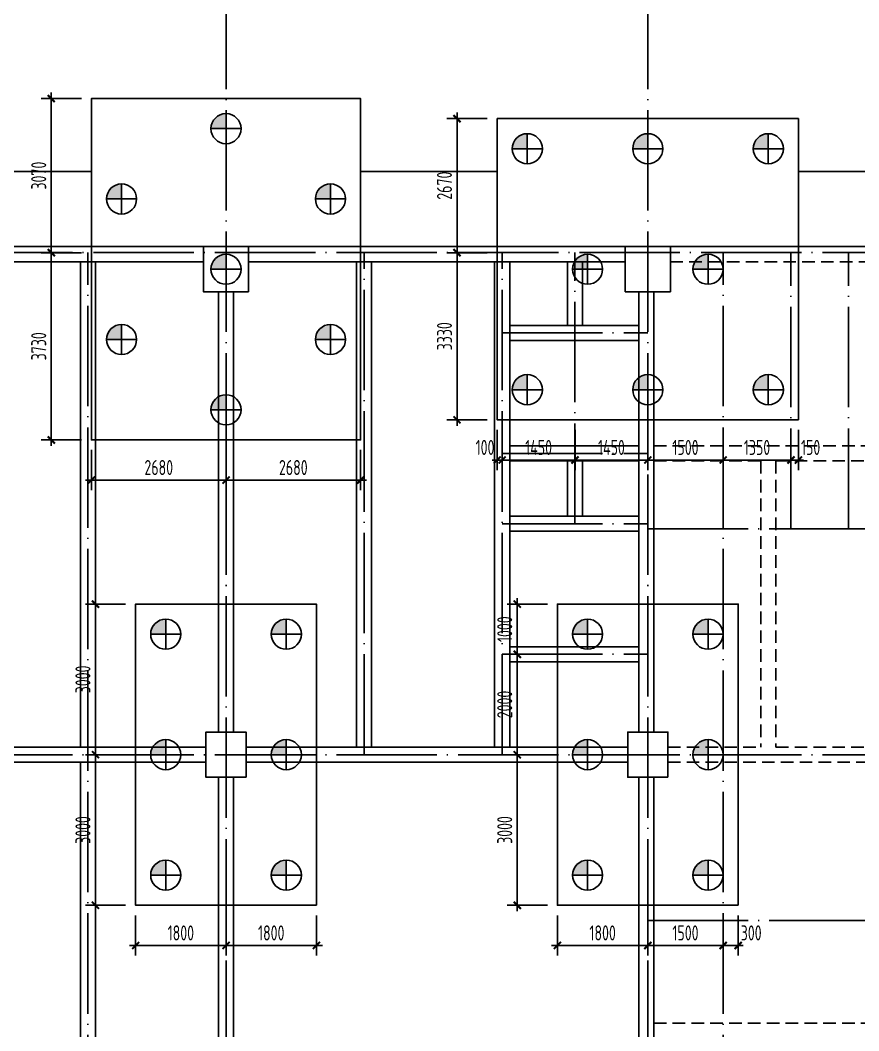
# Model space of a CAD drawing. Extents: x 2430613 to 2739493, y -1540945 to -971137.
# Drawn here: x 2494925 to 2511625, y -1285455 to -1265324 of the extents above; entities that cross this region are included whole.
import ezdxf

# ---------------------------------------------------------------- set-up
doc = ezdxf.new("R2010")
doc.units = 0
doc.header["$LTSCALE"] = 1000
doc.header["$MEASUREMENT"] = 0
doc.header["$PDMODE"] = 3
doc.header["$PDSIZE"] = 50
doc.linetypes.add('DOTE', pattern=[2.42, 2, -0.2, 0.02, -0.2])
doc.linetypes.add('HIDDEN', pattern=[0.375, 0.25, -0.125])
doc.layers.get('0').update_dxf_attribs({"linetype": 'CONTINUOUS'})
doc.layers.get('DEFPOINTS').update_dxf_attribs({"linetype": 'CONTINUOUS'})
for name, color, linetype, lineweight in [('0S-墙-不可见', 30, 'HIDDEN', 30), ('0S-墙-线', 30, 'CONTINUOUS', 30), ('0S-柱-线', 50, 'CONTINUOUS', 30)]:
    doc.layers.add(name, color=color, linetype=linetype, lineweight=lineweight)
for name, color, linetype in [('600直径桩', 4, 'CONTINUOUS'), ('COLU_DIM', 3, 'CONTINUOUS'), ('DOTE', 1, 'DOTE'), ('S1-SLAB-Finstructions', 255, 'CONTINUOUS'), ('承台', 2, 'CONTINUOUS')]:
    doc.layers.add(name, color=color, linetype=linetype)
doc.styles.add('TSSD_Dimension', font='Tssdeng.shx', dxfattribs={"width": 0.7, "bigfont": 'hztxt.shx'})
doc.dimstyles.new('TSSD_100_100', dxfattribs={"dimtxt": 300, "dimasz": 100, "dimexe": 200, "dimexo": 200, "dimgap": 100, "dimtad": 1, "dimdec": 0, "dimzin": 0, "dimdsep": 46, "dimtxsty": 'TSSD_Dimension', "dimblk": 'ARCHTICK', "dimcen": 0, "dimdle": 120, "dimclrt": 7, "dimazin": 0, "dimtfac": 1, "dimtdec": 0, "dimtix": 1, "dimtmove": 2, "dimatfit": 0, "dimldrblk": 'ARCHTICK', "dimfxl": 1, "dimtolj": 1, "dimtzin": 0, "dimarcsym": 0})

# ---------------------------------------------------------------- blocks, each defined once
blk = doc.blocks.new('_ArchTick')
at = {"color": 0, "linetype": 'ByBlock', "const_width": 0.4}
blk.add_lwpolyline([(-0.71, -0.71), (0.71, 0.71)], dxfattribs=at)
blk = doc.blocks.new('*D2037')
at = {"layer": 'COLU_DIM', "color": 0, "lineweight": -2, "transparency": 16777216}
for p, q in [((2505624, -1283155), (2505624, -1283955)), ((2507424, -1283155), (2507424, -1283955)), ((2505504, -1283755), (2507544, -1283755))]:
    blk.add_line(p, q, dxfattribs=at)
at = {"layer": 'DEFPOINTS', "color": 0, "transparency": 16777216}
for p in [(2505624, -1282955), (2507424, -1282955), (2507424, -1283755)]:
    blk.add_point(p, dxfattribs=at)
at = {"layer": 'COLU_DIM', "color": 0, "lineweight": -2, "transparency": 16777216, "xscale": 100, "yscale": 100, "zscale": 100, "rotation": 180}
blk.add_blockref('_ArchTick', (2505624, -1283755), dxfattribs=at)
at = {"layer": 'COLU_DIM', "color": 0, "lineweight": -2, "transparency": 16777216, "xscale": 100, "yscale": 100, "zscale": 100}
blk.add_blockref('_ArchTick', (2507424, -1283755), dxfattribs=at)
at = {"layer": 'COLU_DIM', "color": 7, "transparency": 16777216, "insert": (2506524, -1283505), "char_height": 300, "attachment_point": 5, "style": 'TSSD_Dimension'}
blk.add_mtext('\\A1;1800', dxfattribs=at)
blk = doc.blocks.new('*D2038')
at = {"layer": 'COLU_DIM', "color": 0, "lineweight": -2, "transparency": 16777216}
for p, q in [((2507424, -1283155), (2507424, -1283955)), ((2508924, -1283155), (2508924, -1283955)), ((2507304, -1283755), (2509044, -1283755))]:
    blk.add_line(p, q, dxfattribs=at)
at = {"layer": 'DEFPOINTS', "color": 0, "transparency": 16777216}
for p in [(2507424, -1282955), (2508924, -1282955), (2508924, -1283755)]:
    blk.add_point(p, dxfattribs=at)
at = {"layer": 'COLU_DIM', "color": 0, "lineweight": -2, "transparency": 16777216, "xscale": 100, "yscale": 100, "zscale": 100, "rotation": 180}
blk.add_blockref('_ArchTick', (2507424, -1283755), dxfattribs=at)
at = {"layer": 'COLU_DIM', "color": 0, "lineweight": -2, "transparency": 16777216, "xscale": 100, "yscale": 100, "zscale": 100}
blk.add_blockref('_ArchTick', (2508924, -1283755), dxfattribs=at)
at = {"layer": 'COLU_DIM', "color": 7, "transparency": 16777216, "insert": (2508174, -1283505), "char_height": 300, "attachment_point": 5, "style": 'TSSD_Dimension'}
blk.add_mtext('\\A1;1500', dxfattribs=at)
blk = doc.blocks.new('*D2039')
at = {"layer": 'COLU_DIM', "color": 0, "lineweight": -2, "transparency": 16777216}
for p, q in [((2508924, -1283155), (2508924, -1283955)), ((2509224, -1283155), (2509224, -1283955)), ((2508924, -1283755), (2508824, -1283755)), ((2508924, -1283755), (2509224, -1283755)), ((2509224, -1283755), (2509324, -1283755))]:
    blk.add_line(p, q, dxfattribs=at)
at = {"layer": 'DEFPOINTS', "color": 0, "transparency": 16777216}
for p in [(2508924, -1282955), (2509224, -1282955), (2509224, -1283755)]:
    blk.add_point(p, dxfattribs=at)
at = {"layer": 'COLU_DIM', "color": 0, "lineweight": -2, "transparency": 16777216, "xscale": 100, "yscale": 100, "zscale": 100}
blk.add_blockref('_ArchTick', (2508924, -1283755), dxfattribs=at)
at = {"layer": 'COLU_DIM', "color": 0, "lineweight": -2, "transparency": 16777216, "xscale": 100, "yscale": 100, "zscale": 100, "rotation": 180}
blk.add_blockref('_ArchTick', (2509224, -1283755), dxfattribs=at)
at = {"layer": 'COLU_DIM', "color": 7, "transparency": 16777216, "insert": (2509482, -1283505), "char_height": 300, "attachment_point": 5, "style": 'TSSD_Dimension'}
blk.add_mtext('\\A1;300', dxfattribs=at)
blk = doc.blocks.new('*D2040')
at = {"layer": 'COLU_DIM', "color": 0, "lineweight": -2, "transparency": 16777216}
for p, q in [((2504824, -1283075), (2504824, -1279835)), ((2505424, -1279955), (2504624, -1279955)), ((2505424, -1282955), (2504624, -1282955))]:
    blk.add_line(p, q, dxfattribs=at)
at = {"layer": 'DEFPOINTS', "color": 0, "transparency": 16777216}
for p in [(2504824, -1279955), (2505624, -1279955), (2505624, -1282955)]:
    blk.add_point(p, dxfattribs=at)
at = {"layer": 'COLU_DIM', "color": 0, "lineweight": -2, "transparency": 16777216, "xscale": 100, "yscale": 100, "zscale": 100}
for p, rotation in [((2504824, -1279955), 90), ((2504824, -1282955), 270)]:
    blk.add_blockref('_ArchTick', p, dxfattribs=dict(at, rotation=rotation))
at = {"layer": 'COLU_DIM', "color": 7, "transparency": 16777216, "insert": (2504574, -1281455), "char_height": 300, "attachment_point": 5, "rotation": 90, "style": 'TSSD_Dimension'}
blk.add_mtext('\\A1;3000', dxfattribs=at)
blk = doc.blocks.new('*D2041')
at = {"layer": 'COLU_DIM', "color": 0, "lineweight": -2, "transparency": 16777216}
for p, q in [((2504824, -1280075), (2504824, -1277835)), ((2505424, -1277955), (2504624, -1277955)), ((2505424, -1279955), (2504624, -1279955))]:
    blk.add_line(p, q, dxfattribs=at)
at = {"layer": 'DEFPOINTS', "color": 0, "transparency": 16777216}
for p in [(2504824, -1277955), (2505624, -1277955), (2505624, -1279955)]:
    blk.add_point(p, dxfattribs=at)
at = {"layer": 'COLU_DIM', "color": 0, "lineweight": -2, "transparency": 16777216, "xscale": 100, "yscale": 100, "zscale": 100}
for p, rotation in [((2504824, -1277955), 90), ((2504824, -1279955), 270)]:
    blk.add_blockref('_ArchTick', p, dxfattribs=dict(at, rotation=rotation))
at = {"layer": 'COLU_DIM', "color": 7, "transparency": 16777216, "insert": (2504574, -1278955), "char_height": 300, "attachment_point": 5, "rotation": 90, "style": 'TSSD_Dimension'}
blk.add_mtext('\\A1;2000', dxfattribs=at)
blk = doc.blocks.new('*D2042')
at = {"layer": 'COLU_DIM', "color": 0, "lineweight": -2, "transparency": 16777216}
for p, q in [((2504824, -1278075), (2504824, -1276835)), ((2505424, -1276955), (2504624, -1276955)), ((2505424, -1277955), (2504624, -1277955))]:
    blk.add_line(p, q, dxfattribs=at)
at = {"layer": 'DEFPOINTS', "color": 0, "transparency": 16777216}
for p in [(2504824, -1276955), (2505624, -1276955), (2505624, -1277955)]:
    blk.add_point(p, dxfattribs=at)
at = {"layer": 'COLU_DIM', "color": 0, "lineweight": -2, "transparency": 16777216, "xscale": 100, "yscale": 100, "zscale": 100}
for p, rotation in [((2504824, -1276955), 90), ((2504824, -1277955), 270)]:
    blk.add_blockref('_ArchTick', p, dxfattribs=dict(at, rotation=rotation))
at = {"layer": 'COLU_DIM', "color": 7, "transparency": 16777216, "insert": (2504574, -1277455), "char_height": 300, "attachment_point": 5, "rotation": 90, "style": 'TSSD_Dimension'}
blk.add_mtext('\\A1;1000', dxfattribs=at)
blk = doc.blocks.new('*D2569')
at = {"layer": 'COLU_DIM', "color": 0, "lineweight": -2, "transparency": 16777216}
for p, q in [((2496344, -1273885), (2496344, -1274685)), ((2499024, -1273885), (2499024, -1274685)), ((2496224, -1274485), (2499144, -1274485))]:
    blk.add_line(p, q, dxfattribs=at)
at = {"layer": 'DEFPOINTS', "color": 0, "transparency": 16777216}
for p in [(2496344, -1273685), (2499024, -1273685), (2499024, -1274485)]:
    blk.add_point(p, dxfattribs=at)
at = {"layer": 'COLU_DIM', "color": 0, "lineweight": -2, "transparency": 16777216, "xscale": 100, "yscale": 100, "zscale": 100, "rotation": 180}
blk.add_blockref('_ArchTick', (2496344, -1274485), dxfattribs=at)
at = {"layer": 'COLU_DIM', "color": 0, "lineweight": -2, "transparency": 16777216, "xscale": 100, "yscale": 100, "zscale": 100}
blk.add_blockref('_ArchTick', (2499024, -1274485), dxfattribs=at)
at = {"layer": 'COLU_DIM', "color": 7, "transparency": 16777216, "insert": (2497684, -1274235), "char_height": 300, "attachment_point": 5, "style": 'TSSD_Dimension'}
blk.add_mtext('\\A1;2680', dxfattribs=at)
blk = doc.blocks.new('*D2570')
at = {"layer": 'COLU_DIM', "color": 0, "lineweight": -2, "transparency": 16777216}
for p, q in [((2499024, -1273885), (2499024, -1274685)), ((2501704, -1273885), (2501704, -1274685)), ((2498904, -1274485), (2501824, -1274485))]:
    blk.add_line(p, q, dxfattribs=at)
at = {"layer": 'DEFPOINTS', "color": 0, "transparency": 16777216}
for p in [(2499024, -1273685), (2501704, -1273685), (2501704, -1274485)]:
    blk.add_point(p, dxfattribs=at)
at = {"layer": 'COLU_DIM', "color": 0, "lineweight": -2, "transparency": 16777216, "xscale": 100, "yscale": 100, "zscale": 100, "rotation": 180}
blk.add_blockref('_ArchTick', (2499024, -1274485), dxfattribs=at)
at = {"layer": 'COLU_DIM', "color": 0, "lineweight": -2, "transparency": 16777216, "xscale": 100, "yscale": 100, "zscale": 100}
blk.add_blockref('_ArchTick', (2501704, -1274485), dxfattribs=at)
at = {"layer": 'COLU_DIM', "color": 7, "transparency": 16777216, "insert": (2500364, -1274235), "char_height": 300, "attachment_point": 5, "style": 'TSSD_Dimension'}
blk.add_mtext('\\A1;2680', dxfattribs=at)
blk = doc.blocks.new('*D2571')
at = {"layer": 'COLU_DIM', "color": 0, "lineweight": -2, "transparency": 16777216}
for p, q in [((2496144, -1269955), (2495344, -1269955)), ((2495544, -1273805), (2495544, -1269835)), ((2496144, -1273685), (2495344, -1273685))]:
    blk.add_line(p, q, dxfattribs=at)
at = {"layer": 'DEFPOINTS', "color": 0, "transparency": 16777216}
for p in [(2495544, -1269955), (2496344, -1269955), (2496344, -1273685)]:
    blk.add_point(p, dxfattribs=at)
at = {"layer": 'COLU_DIM', "color": 0, "lineweight": -2, "transparency": 16777216, "xscale": 100, "yscale": 100, "zscale": 100}
for p, rotation in [((2495544, -1269955), 90), ((2495544, -1273685), 270)]:
    blk.add_blockref('_ArchTick', p, dxfattribs=dict(at, rotation=rotation))
at = {"layer": 'COLU_DIM', "color": 7, "transparency": 16777216, "insert": (2495294, -1271820), "char_height": 300, "attachment_point": 5, "rotation": 90, "style": 'TSSD_Dimension'}
blk.add_mtext('\\A1;3730', dxfattribs=at)
blk = doc.blocks.new('*D2572')
at = {"layer": 'COLU_DIM', "color": 0, "lineweight": -2, "transparency": 16777216}
for p, q in [((2495544, -1270075), (2495544, -1266765)), ((2496144, -1266885), (2495344, -1266885)), ((2496144, -1269955), (2495344, -1269955))]:
    blk.add_line(p, q, dxfattribs=at)
at = {"layer": 'DEFPOINTS', "color": 0, "transparency": 16777216}
for p in [(2495544, -1266885), (2496344, -1266885), (2496344, -1269955)]:
    blk.add_point(p, dxfattribs=at)
at = {"layer": 'COLU_DIM', "color": 0, "lineweight": -2, "transparency": 16777216, "xscale": 100, "yscale": 100, "zscale": 100}
for p, rotation in [((2495544, -1266885), 90), ((2495544, -1269955), 270)]:
    blk.add_blockref('_ArchTick', p, dxfattribs=dict(at, rotation=rotation))
at = {"layer": 'COLU_DIM', "color": 7, "transparency": 16777216, "insert": (2495294, -1268420), "char_height": 300, "attachment_point": 5, "rotation": 90, "style": 'TSSD_Dimension'}
blk.add_mtext('\\A1;3070', dxfattribs=at)
blk = doc.blocks.new('*D2612')
at = {"layer": 'COLU_DIM', "color": 0, "lineweight": -2, "transparency": 16777216}
for p, q in [((2504424, -1273485), (2504424, -1274285)), ((2504524, -1273485), (2504524, -1274285)), ((2504424, -1274085), (2504324, -1274085)), ((2504424, -1274085), (2504524, -1274085)), ((2504524, -1274085), (2504624, -1274085))]:
    blk.add_line(p, q, dxfattribs=at)
at = {"layer": 'DEFPOINTS', "color": 0, "transparency": 16777216}
for p in [(2504424, -1273285), (2504524, -1273285), (2504524, -1274085)]:
    blk.add_point(p, dxfattribs=at)
at = {"layer": 'COLU_DIM', "color": 0, "lineweight": -2, "transparency": 16777216, "xscale": 100, "yscale": 100, "zscale": 100}
blk.add_blockref('_ArchTick', (2504424, -1274085), dxfattribs=at)
at = {"layer": 'COLU_DIM', "color": 0, "lineweight": -2, "transparency": 16777216, "xscale": 100, "yscale": 100, "zscale": 100, "rotation": 180}
blk.add_blockref('_ArchTick', (2504524, -1274085), dxfattribs=at)
at = {"layer": 'COLU_DIM', "color": 7, "transparency": 16777216, "insert": (2504182, -1273835), "char_height": 300, "attachment_point": 5, "style": 'TSSD_Dimension'}
blk.add_mtext('\\A1;100', dxfattribs=at)
blk = doc.blocks.new('*D2613')
at = {"layer": 'COLU_DIM', "color": 0, "lineweight": -2, "transparency": 16777216}
for p, q in [((2504524, -1273485), (2504524, -1274285)), ((2505974, -1273485), (2505974, -1274285)), ((2504404, -1274085), (2506094, -1274085))]:
    blk.add_line(p, q, dxfattribs=at)
at = {"layer": 'DEFPOINTS', "color": 0, "transparency": 16777216}
for p in [(2504524, -1273285), (2505974, -1273285), (2505974, -1274085)]:
    blk.add_point(p, dxfattribs=at)
at = {"layer": 'COLU_DIM', "color": 0, "lineweight": -2, "transparency": 16777216, "xscale": 100, "yscale": 100, "zscale": 100, "rotation": 180}
blk.add_blockref('_ArchTick', (2504524, -1274085), dxfattribs=at)
at = {"layer": 'COLU_DIM', "color": 0, "lineweight": -2, "transparency": 16777216, "xscale": 100, "yscale": 100, "zscale": 100}
blk.add_blockref('_ArchTick', (2505974, -1274085), dxfattribs=at)
at = {"layer": 'COLU_DIM', "color": 7, "transparency": 16777216, "insert": (2505249, -1273835), "char_height": 300, "attachment_point": 5, "style": 'TSSD_Dimension'}
blk.add_mtext('\\A1;1450', dxfattribs=at)
blk = doc.blocks.new('*D2614')
at = {"layer": 'COLU_DIM', "color": 0, "lineweight": -2, "transparency": 16777216}
for p, q in [((2505974, -1273485), (2505974, -1274285)), ((2507424, -1273485), (2507424, -1274285)), ((2505854, -1274085), (2507544, -1274085))]:
    blk.add_line(p, q, dxfattribs=at)
at = {"layer": 'DEFPOINTS', "color": 0, "transparency": 16777216}
for p in [(2505974, -1273285), (2507424, -1273285), (2507424, -1274085)]:
    blk.add_point(p, dxfattribs=at)
at = {"layer": 'COLU_DIM', "color": 0, "lineweight": -2, "transparency": 16777216, "xscale": 100, "yscale": 100, "zscale": 100, "rotation": 180}
blk.add_blockref('_ArchTick', (2505974, -1274085), dxfattribs=at)
at = {"layer": 'COLU_DIM', "color": 0, "lineweight": -2, "transparency": 16777216, "xscale": 100, "yscale": 100, "zscale": 100}
blk.add_blockref('_ArchTick', (2507424, -1274085), dxfattribs=at)
at = {"layer": 'COLU_DIM', "color": 7, "transparency": 16777216, "insert": (2506699, -1273835), "char_height": 300, "attachment_point": 5, "style": 'TSSD_Dimension'}
blk.add_mtext('\\A1;1450', dxfattribs=at)
blk = doc.blocks.new('*D2615')
at = {"layer": 'COLU_DIM', "color": 0, "lineweight": -2, "transparency": 16777216}
for p, q in [((2507424, -1273485), (2507424, -1274285)), ((2508924, -1273485), (2508924, -1274285)), ((2507304, -1274085), (2509044, -1274085))]:
    blk.add_line(p, q, dxfattribs=at)
at = {"layer": 'DEFPOINTS', "color": 0, "transparency": 16777216}
for p in [(2507424, -1273285), (2508924, -1273285), (2508924, -1274085)]:
    blk.add_point(p, dxfattribs=at)
at = {"layer": 'COLU_DIM', "color": 0, "lineweight": -2, "transparency": 16777216, "xscale": 100, "yscale": 100, "zscale": 100, "rotation": 180}
blk.add_blockref('_ArchTick', (2507424, -1274085), dxfattribs=at)
at = {"layer": 'COLU_DIM', "color": 0, "lineweight": -2, "transparency": 16777216, "xscale": 100, "yscale": 100, "zscale": 100}
blk.add_blockref('_ArchTick', (2508924, -1274085), dxfattribs=at)
at = {"layer": 'COLU_DIM', "color": 7, "transparency": 16777216, "insert": (2508174, -1273835), "char_height": 300, "attachment_point": 5, "style": 'TSSD_Dimension'}
blk.add_mtext('\\A1;1500', dxfattribs=at)
blk = doc.blocks.new('*D2616')
at = {"layer": 'COLU_DIM', "color": 0, "lineweight": -2, "transparency": 16777216}
for p, q in [((2508924, -1273485), (2508924, -1274285)), ((2510274, -1273485), (2510274, -1274285)), ((2508804, -1274085), (2510394, -1274085))]:
    blk.add_line(p, q, dxfattribs=at)
at = {"layer": 'DEFPOINTS', "color": 0, "transparency": 16777216}
for p in [(2508924, -1273285), (2510274, -1273285), (2510274, -1274085)]:
    blk.add_point(p, dxfattribs=at)
at = {"layer": 'COLU_DIM', "color": 0, "lineweight": -2, "transparency": 16777216, "xscale": 100, "yscale": 100, "zscale": 100, "rotation": 180}
blk.add_blockref('_ArchTick', (2508924, -1274085), dxfattribs=at)
at = {"layer": 'COLU_DIM', "color": 0, "lineweight": -2, "transparency": 16777216, "xscale": 100, "yscale": 100, "zscale": 100}
blk.add_blockref('_ArchTick', (2510274, -1274085), dxfattribs=at)
at = {"layer": 'COLU_DIM', "color": 7, "transparency": 16777216, "insert": (2509599, -1273835), "char_height": 300, "attachment_point": 5, "style": 'TSSD_Dimension'}
blk.add_mtext('\\A1;1350', dxfattribs=at)
blk = doc.blocks.new('*D2617')
at = {"layer": 'COLU_DIM', "color": 0, "lineweight": -2, "transparency": 16777216}
for p, q in [((2510274, -1273485), (2510274, -1274285)), ((2510424, -1273485), (2510424, -1274285)), ((2510274, -1274085), (2510174, -1274085)), ((2510274, -1274085), (2510424, -1274085)), ((2510424, -1274085), (2510524, -1274085))]:
    blk.add_line(p, q, dxfattribs=at)
at = {"layer": 'DEFPOINTS', "color": 0, "transparency": 16777216}
for p in [(2510274, -1273285), (2510424, -1273285), (2510424, -1274085)]:
    blk.add_point(p, dxfattribs=at)
at = {"layer": 'COLU_DIM', "color": 0, "lineweight": -2, "transparency": 16777216, "xscale": 100, "yscale": 100, "zscale": 100}
blk.add_blockref('_ArchTick', (2510274, -1274085), dxfattribs=at)
at = {"layer": 'COLU_DIM', "color": 0, "lineweight": -2, "transparency": 16777216, "xscale": 100, "yscale": 100, "zscale": 100, "rotation": 180}
blk.add_blockref('_ArchTick', (2510424, -1274085), dxfattribs=at)
at = {"layer": 'COLU_DIM', "color": 7, "transparency": 16777216, "insert": (2510666, -1273835), "char_height": 300, "attachment_point": 5, "style": 'TSSD_Dimension'}
blk.add_mtext('\\A1;150', dxfattribs=at)
blk = doc.blocks.new('*D2618')
at = {"layer": 'COLU_DIM', "color": 0, "lineweight": -2, "transparency": 16777216}
for p, q in [((2504224, -1269955), (2503424, -1269955)), ((2503624, -1273405), (2503624, -1269835)), ((2504224, -1273285), (2503424, -1273285))]:
    blk.add_line(p, q, dxfattribs=at)
at = {"layer": 'DEFPOINTS', "color": 0, "transparency": 16777216}
for p in [(2503624, -1269955), (2504424, -1269955), (2504424, -1273285)]:
    blk.add_point(p, dxfattribs=at)
at = {"layer": 'COLU_DIM', "color": 0, "lineweight": -2, "transparency": 16777216, "xscale": 100, "yscale": 100, "zscale": 100}
for p, rotation in [((2503624, -1269955), 90), ((2503624, -1273285), 270)]:
    blk.add_blockref('_ArchTick', p, dxfattribs=dict(at, rotation=rotation))
at = {"layer": 'COLU_DIM', "color": 7, "transparency": 16777216, "insert": (2503374, -1271620), "char_height": 300, "attachment_point": 5, "rotation": 90, "style": 'TSSD_Dimension'}
blk.add_mtext('\\A1;3330', dxfattribs=at)
blk = doc.blocks.new('*D2619')
at = {"layer": 'COLU_DIM', "color": 0, "lineweight": -2, "transparency": 16777216}
for p, q in [((2503624, -1270075), (2503624, -1267165)), ((2504224, -1267285), (2503424, -1267285)), ((2504224, -1269955), (2503424, -1269955))]:
    blk.add_line(p, q, dxfattribs=at)
at = {"layer": 'DEFPOINTS', "color": 0, "transparency": 16777216}
for p in [(2503624, -1267285), (2504424, -1267285), (2504424, -1269955)]:
    blk.add_point(p, dxfattribs=at)
at = {"layer": 'COLU_DIM', "color": 0, "lineweight": -2, "transparency": 16777216, "xscale": 100, "yscale": 100, "zscale": 100}
for p, rotation in [((2503624, -1267285), 90), ((2503624, -1269955), 270)]:
    blk.add_blockref('_ArchTick', p, dxfattribs=dict(at, rotation=rotation))
at = {"layer": 'COLU_DIM', "color": 7, "transparency": 16777216, "insert": (2503374, -1268620), "char_height": 300, "attachment_point": 5, "rotation": 90, "style": 'TSSD_Dimension'}
blk.add_mtext('\\A1;2670', dxfattribs=at)
blk = doc.blocks.new('*D2711')
at = {"layer": 'COLU_DIM', "color": 0, "lineweight": -2, "transparency": 16777216}
for p, q in [((2497224, -1283155), (2497224, -1283955)), ((2499024, -1283155), (2499024, -1283955)), ((2497104, -1283755), (2499144, -1283755))]:
    blk.add_line(p, q, dxfattribs=at)
at = {"layer": 'DEFPOINTS', "color": 0, "transparency": 16777216}
for p in [(2497224, -1282955), (2499024, -1282955), (2499024, -1283755)]:
    blk.add_point(p, dxfattribs=at)
at = {"layer": 'COLU_DIM', "color": 0, "lineweight": -2, "transparency": 16777216, "xscale": 100, "yscale": 100, "zscale": 100, "rotation": 180}
blk.add_blockref('_ArchTick', (2497224, -1283755), dxfattribs=at)
at = {"layer": 'COLU_DIM', "color": 0, "lineweight": -2, "transparency": 16777216, "xscale": 100, "yscale": 100, "zscale": 100}
blk.add_blockref('_ArchTick', (2499024, -1283755), dxfattribs=at)
at = {"layer": 'COLU_DIM', "color": 7, "transparency": 16777216, "insert": (2498124, -1283505), "char_height": 300, "attachment_point": 5, "style": 'TSSD_Dimension'}
blk.add_mtext('\\A1;1800', dxfattribs=at)
blk = doc.blocks.new('*D2712')
at = {"layer": 'COLU_DIM', "color": 0, "lineweight": -2, "transparency": 16777216}
for p, q in [((2499024, -1283155), (2499024, -1283955)), ((2500824, -1283155), (2500824, -1283955)), ((2498904, -1283755), (2500944, -1283755))]:
    blk.add_line(p, q, dxfattribs=at)
at = {"layer": 'DEFPOINTS', "color": 0, "transparency": 16777216}
for p in [(2499024, -1282955), (2500824, -1282955), (2500824, -1283755)]:
    blk.add_point(p, dxfattribs=at)
at = {"layer": 'COLU_DIM', "color": 0, "lineweight": -2, "transparency": 16777216, "xscale": 100, "yscale": 100, "zscale": 100, "rotation": 180}
blk.add_blockref('_ArchTick', (2499024, -1283755), dxfattribs=at)
at = {"layer": 'COLU_DIM', "color": 0, "lineweight": -2, "transparency": 16777216, "xscale": 100, "yscale": 100, "zscale": 100}
blk.add_blockref('_ArchTick', (2500824, -1283755), dxfattribs=at)
at = {"layer": 'COLU_DIM', "color": 7, "transparency": 16777216, "insert": (2499924, -1283505), "char_height": 300, "attachment_point": 5, "style": 'TSSD_Dimension'}
blk.add_mtext('\\A1;1800', dxfattribs=at)
blk = doc.blocks.new('*D2713')
at = {"layer": 'COLU_DIM', "color": 0, "lineweight": -2, "transparency": 16777216}
for p, q in [((2496424, -1283075), (2496424, -1279835)), ((2497024, -1279955), (2496224, -1279955)), ((2497024, -1282955), (2496224, -1282955))]:
    blk.add_line(p, q, dxfattribs=at)
at = {"layer": 'DEFPOINTS', "color": 0, "transparency": 16777216}
for p in [(2496424, -1279955), (2497224, -1279955), (2497224, -1282955)]:
    blk.add_point(p, dxfattribs=at)
at = {"layer": 'COLU_DIM', "color": 0, "lineweight": -2, "transparency": 16777216, "xscale": 100, "yscale": 100, "zscale": 100}
for p, rotation in [((2496424, -1279955), 90), ((2496424, -1282955), 270)]:
    blk.add_blockref('_ArchTick', p, dxfattribs=dict(at, rotation=rotation))
at = {"layer": 'COLU_DIM', "color": 7, "transparency": 16777216, "insert": (2496174, -1281455), "char_height": 300, "attachment_point": 5, "rotation": 90, "style": 'TSSD_Dimension'}
blk.add_mtext('\\A1;3000', dxfattribs=at)
blk = doc.blocks.new('*D2714')
at = {"layer": 'COLU_DIM', "color": 0, "lineweight": -2, "transparency": 16777216}
for p, q in [((2496424, -1280075), (2496424, -1276835)), ((2497024, -1276955), (2496224, -1276955)), ((2497024, -1279955), (2496224, -1279955))]:
    blk.add_line(p, q, dxfattribs=at)
at = {"layer": 'DEFPOINTS', "color": 0, "transparency": 16777216}
for p in [(2496424, -1276955), (2497224, -1276955), (2497224, -1279955)]:
    blk.add_point(p, dxfattribs=at)
at = {"layer": 'COLU_DIM', "color": 0, "lineweight": -2, "transparency": 16777216, "xscale": 100, "yscale": 100, "zscale": 100}
for p, rotation in [((2496424, -1276955), 90), ((2496424, -1279955), 270)]:
    blk.add_blockref('_ArchTick', p, dxfattribs=dict(at, rotation=rotation))
at = {"layer": 'COLU_DIM', "color": 7, "transparency": 16777216, "insert": (2496174, -1278455), "char_height": 300, "attachment_point": 5, "rotation": 90, "style": 'TSSD_Dimension'}
blk.add_mtext('\\A1;3000', dxfattribs=at)

msp = doc.modelspace()

# ---------------------------------------------------------------- hatches: boundary and pattern name
at = {"layer": '600直径桩'}
h = msp.add_hatch(color=251, dxfattribs=at)
h.dxf.hatch_style = 1
h.paths.add_polyline_path([(2499023.644, -1267184.728, 0.414213562), (2498723.644, -1267484.728), (2499023.644, -1267484.728)])
h = msp.add_hatch(color=251, dxfattribs=at)
h.dxf.hatch_style = 1
h.paths.add_polyline_path([(2505023.644, -1267584.728, 0.414213562), (2504723.644, -1267884.728), (2505023.644, -1267884.728)])
h = msp.add_hatch(color=251, dxfattribs=at)
h.dxf.hatch_style = 1
h.paths.add_polyline_path([(2507423.644, -1267584.728, 0.414213562), (2507123.644, -1267884.728), (2507423.644, -1267884.728)])
h = msp.add_hatch(color=251, dxfattribs=at)
h.dxf.hatch_style = 1
h.paths.add_polyline_path([(2509823.644, -1267584.728, 0.414213562), (2509523.644, -1267884.728), (2509823.644, -1267884.728)])
h = msp.add_hatch(color=251, dxfattribs=at)
h.dxf.hatch_style = 1
h.paths.add_polyline_path([(2496943.644, -1268584.728, 0.414213562), (2496643.644, -1268884.728), (2496943.644, -1268884.728)])
h = msp.add_hatch(color=251, dxfattribs=at)
h.dxf.hatch_style = 1
h.paths.add_polyline_path([(2501103.644, -1268584.728, 0.414213562), (2500803.644, -1268884.728), (2501103.644, -1268884.728)])
h = msp.add_hatch(color=251, dxfattribs=at)
h.dxf.hatch_style = 1
h.paths.add_polyline_path([(2499023.644, -1269984.728, 0.414213562), (2498723.644, -1270284.728), (2499023.644, -1270284.728)])
h = msp.add_hatch(color=251, dxfattribs=at)
h.dxf.hatch_style = 1
h.paths.add_polyline_path([(2506223.644, -1269984.728, 0.414213562), (2505923.644, -1270284.728), (2506223.644, -1270284.728)])
h = msp.add_hatch(color=251, dxfattribs=at)
h.dxf.hatch_style = 1
h.paths.add_polyline_path([(2508623.644, -1269984.728, 0.414213562), (2508323.644, -1270284.728), (2508623.644, -1270284.728)])
h = msp.add_hatch(color=251, dxfattribs=at)
h.dxf.hatch_style = 1
h.paths.add_polyline_path([(2496943.644, -1271384.728, 0.414213562), (2496643.644, -1271684.728), (2496943.644, -1271684.728)])
h = msp.add_hatch(color=251, dxfattribs=at)
h.dxf.hatch_style = 1
h.paths.add_polyline_path([(2501103.644, -1271384.728, 0.414213562), (2500803.644, -1271684.728), (2501103.644, -1271684.728)])
h = msp.add_hatch(color=251, dxfattribs=at)
h.dxf.hatch_style = 1
h.paths.add_polyline_path([(2505023.644, -1272384.728, 0.414213562), (2504723.644, -1272684.728), (2505023.644, -1272684.728)])
h = msp.add_hatch(color=251, dxfattribs=at)
h.dxf.hatch_style = 1
h.paths.add_polyline_path([(2507423.644, -1272384.728, 0.414213562), (2507123.644, -1272684.728), (2507423.644, -1272684.728)])
h = msp.add_hatch(color=251, dxfattribs=at)
h.dxf.hatch_style = 1
h.paths.add_polyline_path([(2509823.644, -1272384.728, 0.414213562), (2509523.644, -1272684.728), (2509823.644, -1272684.728)])
h = msp.add_hatch(color=251, dxfattribs=at)
h.dxf.hatch_style = 1
h.paths.add_polyline_path([(2499023.644, -1272784.728, 0.414213562), (2498723.644, -1273084.728), (2499023.644, -1273084.728)])
h = msp.add_hatch(color=251, dxfattribs=at)
h.dxf.hatch_style = 1
h.paths.add_polyline_path([(2497823.642, -1277254.728, 0.414213562), (2497523.642, -1277554.728), (2497823.642, -1277554.728)])
h = msp.add_hatch(color=251, dxfattribs=at)
h.dxf.hatch_style = 1
h.paths.add_polyline_path([(2500223.642, -1277254.728, 0.414213562), (2499923.642, -1277554.728), (2500223.642, -1277554.728)])
h = msp.add_hatch(color=251, dxfattribs=at)
h.dxf.hatch_style = 1
h.paths.add_polyline_path([(2506223.644, -1277254.722, 0.414213562), (2505923.644, -1277554.722), (2506223.644, -1277554.722)])
h = msp.add_hatch(color=251, dxfattribs=at)
h.dxf.hatch_style = 1
h.paths.add_polyline_path([(2508623.644, -1277254.722, 0.414213562), (2508323.644, -1277554.722), (2508623.644, -1277554.722)])
h = msp.add_hatch(color=251, dxfattribs=at)
h.dxf.hatch_style = 1
h.paths.add_polyline_path([(2497823.642, -1279654.728, 0.414213562), (2497523.642, -1279954.728), (2497823.642, -1279954.728)])
h = msp.add_hatch(color=251, dxfattribs=at)
h.dxf.hatch_style = 1
h.paths.add_polyline_path([(2500223.642, -1279654.728, 0.414213562), (2499923.642, -1279954.728), (2500223.642, -1279954.728)])
h = msp.add_hatch(color=251, dxfattribs=at)
h.dxf.hatch_style = 1
h.paths.add_polyline_path([(2506223.644, -1279654.722, 0.414213562), (2505923.644, -1279954.722), (2506223.644, -1279954.722)])
h = msp.add_hatch(color=251, dxfattribs=at)
h.dxf.hatch_style = 1
h.paths.add_polyline_path([(2508623.644, -1279654.722, 0.414213562), (2508323.644, -1279954.722), (2508623.644, -1279954.722)])
h = msp.add_hatch(color=251, dxfattribs=at)
h.dxf.hatch_style = 1
h.paths.add_polyline_path([(2497823.642, -1282054.728, 0.414213562), (2497523.642, -1282354.728), (2497823.642, -1282354.728)])
h = msp.add_hatch(color=251, dxfattribs=at)
h.dxf.hatch_style = 1
h.paths.add_polyline_path([(2500223.642, -1282054.728, 0.414213562), (2499923.642, -1282354.728), (2500223.642, -1282354.728)])
h = msp.add_hatch(color=251, dxfattribs=at)
h.dxf.hatch_style = 1
h.paths.add_polyline_path([(2506223.644, -1282054.722, 0.414213562), (2505923.644, -1282354.722), (2506223.644, -1282354.722)])
h = msp.add_hatch(color=251, dxfattribs=at)
h.dxf.hatch_style = 1
h.paths.add_polyline_path([(2508623.644, -1282054.722, 0.414213562), (2508323.644, -1282354.722), (2508623.644, -1282354.722)])

# ---------------------------------------------------------------- linework, layer by layer
at = {"layer": '0S-墙-不可见'}
for p, q in [((2507873.644, -1270134.728), (2515373.644, -1270134.728)), ((2507543.644, -1270734.728), (2507543.644, -1273804.728)), ((2507543.644, -1273804.728), (2515673.644, -1273804.728)), ((2507543.644, -1274104.728), (2507543.644, -1279504.73)), ((2507543.644, -1274104.728), (2509673.644, -1274104.728)), ((2509673.644, -1274104.728), (2509673.644, -1279804.728)), ((2509973.644, -1274104.728), (2515673.644, -1274104.728)), ((2509973.644, -1274104.728), (2509973.644, -1279804.728)), ((2507823.644, -1279804.728), (2509673.644, -1279804.728)), ((2509973.644, -1279804.728), (2515423.644, -1279804.727)), ((2507823.644, -1280104.728), (2515423.644, -1280104.727)), ((2507543.644, -1280404.73), (2507543.644, -1285304.728)), ((2507543.644, -1285304.728), (2515673.644, -1285304.728))]:
    msp.add_line(p, q, dxfattribs=at)
at = {"layer": '0S-墙-线'}
for p, q in [((2491073.644, -1269834.728), (2498573.644, -1269834.728)), ((2491073.644, -1269834.728), (2498573.644, -1269834.728)), ((2499473.644, -1269834.728), (2506973.644, -1269834.728)), ((2499473.644, -1269834.728), (2506973.644, -1269834.728)), ((2507873.644, -1269834.728), (2515373.644, -1269834.728)), ((2491073.644, -1270134.728), (2498573.644, -1270134.728)), ((2493673.644, -1270134.728), (2496123.644, -1270134.728)), ((2496123.644, -1270134.728), (2496123.644, -1279804.729)), ((2496123.644, -1270134.728), (2496123.644, -1279804.729)), ((2496423.644, -1270134.728), (2496423.644, -1279804.729)), ((2496423.644, -1270134.728), (2498573.644, -1270134.728)), ((2496423.644, -1270134.728), (2496423.644, -1279804.729)), ((2499473.644, -1270134.728), (2506973.644, -1270134.728)), ((2499473.644, -1270134.728), (2501623.644, -1270134.728)), ((2501623.644, -1270134.728), (2501623.644, -1279804.729)), ((2501623.644, -1270134.728), (2501623.644, -1279804.729)), ((2501923.644, -1270134.728), (2501923.644, -1279804.729)), ((2501923.644, -1270134.728), (2504373.644, -1270134.728)), ((2501923.644, -1270134.728), (2501923.644, -1279804.729)), ((2504373.644, -1270134.728), (2504373.644, -1279804.729)), ((2504373.644, -1270134.728), (2504373.644, -1279804.729)), ((2504673.644, -1270134.728), (2504673.644, -1279804.729)), ((2504673.644, -1270134.728), (2505823.644, -1270134.728)), ((2504673.644, -1270134.728), (2504673.644, -1271404.728)), ((2505823.644, -1270134.728), (2505823.644, -1271404.728)), ((2505823.644, -1270134.728), (2505823.644, -1271404.728)), ((2506123.644, -1270134.728), (2506123.644, -1271404.728)), ((2506123.644, -1270134.728), (2506973.644, -1270134.728)), ((2506123.644, -1270134.728), (2506123.644, -1271404.728)), ((2498873.644, -1270734.728), (2498873.644, -1279504.73)), ((2498873.644, -1270734.728), (2498873.644, -1279504.73)), ((2499173.644, -1270734.728), (2499173.644, -1279504.73)), ((2499173.644, -1270734.728), (2499173.644, -1279504.73)), ((2507243.644, -1270734.728), (2507243.644, -1279504.73)), ((2507243.644, -1270734.728), (2507243.644, -1271404.728)), ((2507543.644, -1270734.728), (2507543.644, -1279504.73)), ((2504673.644, -1271404.728), (2507243.644, -1271404.728)), ((2504673.644, -1271404.728), (2505823.644, -1271404.728)), ((2506123.644, -1271404.728), (2507243.644, -1271404.728)), ((2504673.644, -1271704.728), (2507243.644, -1271704.728)), ((2504673.644, -1271704.728), (2504673.644, -1273804.728)), ((2504673.644, -1271704.728), (2507243.644, -1271704.728)), ((2507243.644, -1271704.728), (2507243.644, -1273804.728)), ((2504673.644, -1273804.728), (2507243.644, -1273804.728)), ((2504673.644, -1273804.728), (2507243.644, -1273804.728)), ((2504673.644, -1274104.728), (2507243.644, -1274104.728)), ((2504673.644, -1274104.728), (2504673.644, -1275204.728)), ((2504673.644, -1274104.728), (2505823.644, -1274104.728)), ((2505823.644, -1274104.728), (2505823.644, -1275204.728)), ((2505823.644, -1274104.728), (2505823.644, -1275204.728)), ((2506123.644, -1274104.728), (2506123.644, -1275204.728)), ((2506123.644, -1274104.728), (2507243.644, -1274104.728)), ((2506123.644, -1274104.728), (2506123.644, -1275204.728)), ((2507243.644, -1274104.728), (2507243.644, -1275204.728)), ((2504673.644, -1275204.728), (2507243.644, -1275204.728)), ((2504673.644, -1275204.728), (2505823.644, -1275204.728)), ((2506123.644, -1275204.728), (2507243.644, -1275204.728)), ((2504673.644, -1275504.728), (2507243.644, -1275504.728)), ((2504673.644, -1275504.728), (2504673.644, -1277804.728)), ((2504673.644, -1275504.728), (2507243.644, -1275504.728)), ((2507243.644, -1275504.728), (2507243.644, -1277804.728)), ((2504673.644, -1277804.728), (2507243.644, -1277804.728)), ((2504673.644, -1277804.728), (2507243.644, -1277804.728)), ((2504673.644, -1278104.728), (2507243.644, -1278104.728)), ((2504673.644, -1278104.728), (2504673.644, -1279804.729)), ((2504673.644, -1278104.728), (2507243.644, -1278104.728)), ((2507243.644, -1278104.728), (2507243.644, -1279504.73)), ((2491023.644, -1279804.729), (2498623.644, -1279804.729)), ((2493673.644, -1279804.729), (2496123.644, -1279804.729)), ((2496423.644, -1279804.729), (2498623.644, -1279804.729)), ((2499423.644, -1279804.729), (2507023.644, -1279804.728)), ((2499423.644, -1279804.729), (2501623.644, -1279804.729)), ((2501923.644, -1279804.729), (2504373.644, -1279804.728)), ((2504673.644, -1279804.728), (2507023.644, -1279804.728)), ((2491023.644, -1280104.729), (2498623.644, -1280104.729)), ((2493673.644, -1280104.729), (2496123.644, -1280104.729)), ((2496123.644, -1280104.729), (2496123.644, -1289774.728)), ((2496123.644, -1280104.729), (2496123.644, -1289774.728)), ((2496423.644, -1280104.729), (2496423.644, -1289774.728)), ((2496423.644, -1280104.729), (2498623.644, -1280104.729)), ((2496423.644, -1280104.729), (2496423.644, -1289774.728)), ((2499423.644, -1280104.729), (2507023.644, -1280104.728)), ((2499423.644, -1280104.729), (2507023.644, -1280104.728)), ((2498873.644, -1280404.73), (2498873.644, -1289274.73)), ((2498873.644, -1280404.73), (2498873.644, -1289274.73)), ((2499173.644, -1280404.73), (2499173.644, -1289274.73)), ((2499173.644, -1280404.73), (2499173.644, -1286804.728)), ((2507243.644, -1280404.73), (2507243.644, -1289274.73)), ((2507243.644, -1280404.73), (2507243.644, -1286804.728)), ((2507543.644, -1280404.73), (2507543.644, -1289274.73))]:
    msp.add_line(p, q, dxfattribs=at)
at = {"layer": '0S-柱-线'}
for points in [[(2499473.644, -1270734.728), (2499473.644, -1269834.728), (2498573.644, -1269834.728), (2498573.644, -1270734.728)], [(2499473.644, -1270734.728), (2499473.644, -1269834.728), (2498573.644, -1269834.728), (2498573.644, -1270734.728)], [(2507873.644, -1270734.728), (2507873.644, -1269834.728), (2506973.644, -1269834.728), (2506973.644, -1270734.728)], [(2507873.644, -1270734.728), (2507873.644, -1269834.728), (2506973.644, -1269834.728), (2506973.644, -1270734.728)], [(2499423.644, -1280404.73), (2499423.644, -1279504.73), (2498623.644, -1279504.73), (2498623.644, -1280404.73)], [(2499423.644, -1280404.73), (2499423.644, -1279504.73), (2498623.644, -1279504.73), (2498623.644, -1280404.73)], [(2507823.644, -1280404.73), (2507823.644, -1279504.73), (2507023.644, -1279504.73), (2507023.644, -1280404.73)], [(2507823.644, -1280404.73), (2507823.644, -1279504.73), (2507023.644, -1279504.73), (2507023.644, -1280404.73)]]:
    msp.add_lwpolyline(points, close=True, dxfattribs=at)
at = {"layer": '600直径桩', "color": 251}
for p, q in [((2499023.644, -1267184.728), (2499023.644, -1267784.728)), ((2499323.644, -1267484.728), (2498723.644, -1267484.728)), ((2505023.644, -1267584.728), (2505023.644, -1268184.728)), ((2507423.644, -1267584.728), (2507423.644, -1268184.728)), ((2509823.644, -1267584.728), (2509823.644, -1268184.728)), ((2505323.644, -1267884.728), (2504723.644, -1267884.728)), ((2507723.644, -1267884.728), (2507123.644, -1267884.728)), ((2510123.644, -1267884.728), (2509523.644, -1267884.728)), ((2496943.644, -1268584.728), (2496943.644, -1269184.728)), ((2501103.644, -1268584.728), (2501103.644, -1269184.728)), ((2497243.644, -1268884.728), (2496643.644, -1268884.728)), ((2501403.644, -1268884.728), (2500803.644, -1268884.728)), ((2499023.644, -1269984.728), (2499023.644, -1270584.728)), ((2506223.644, -1269984.728), (2506223.644, -1270584.728)), ((2508623.644, -1269984.728), (2508623.644, -1270584.728)), ((2499323.644, -1270284.728), (2498723.644, -1270284.728)), ((2506523.644, -1270284.728), (2505923.644, -1270284.728)), ((2508923.644, -1270284.728), (2508323.644, -1270284.728)), ((2496943.644, -1271384.728), (2496943.644, -1271984.728)), ((2501103.644, -1271384.728), (2501103.644, -1271984.728)), ((2497243.644, -1271684.728), (2496643.644, -1271684.728)), ((2501403.644, -1271684.728), (2500803.644, -1271684.728)), ((2505023.644, -1272384.728), (2505023.644, -1272984.728)), ((2507423.644, -1272384.728), (2507423.644, -1272984.728)), ((2509823.644, -1272384.728), (2509823.644, -1272984.728)), ((2499023.644, -1272784.728), (2499023.644, -1273384.728)), ((2505323.644, -1272684.728), (2504723.644, -1272684.728)), ((2507723.644, -1272684.728), (2507123.644, -1272684.728)), ((2510123.644, -1272684.728), (2509523.644, -1272684.728)), ((2499323.644, -1273084.728), (2498723.644, -1273084.728)), ((2497823.642, -1277254.728), (2497823.642, -1277854.728)), ((2500223.642, -1277254.728), (2500223.642, -1277854.728)), ((2506223.644, -1277254.722), (2506223.644, -1277854.722)), ((2508623.644, -1277254.722), (2508623.644, -1277854.722)), ((2498123.642, -1277554.728), (2497523.642, -1277554.728)), ((2500523.642, -1277554.728), (2499923.642, -1277554.728)), ((2506523.644, -1277554.722), (2505923.644, -1277554.722)), ((2508923.644, -1277554.722), (2508323.644, -1277554.722)), ((2497823.642, -1279654.728), (2497823.642, -1280254.728)), ((2500223.642, -1279654.728), (2500223.642, -1280254.728)), ((2506223.644, -1279654.722), (2506223.644, -1280254.722)), ((2508623.644, -1279654.722), (2508623.644, -1280254.722)), ((2498123.642, -1279954.728), (2497523.642, -1279954.728)), ((2500523.642, -1279954.728), (2499923.642, -1279954.728)), ((2506523.644, -1279954.722), (2505923.644, -1279954.722)), ((2508923.644, -1279954.722), (2508323.644, -1279954.722)), ((2497823.642, -1282054.728), (2497823.642, -1282654.728)), ((2500223.642, -1282054.728), (2500223.642, -1282654.728)), ((2506223.644, -1282054.722), (2506223.644, -1282654.722)), ((2508623.644, -1282054.722), (2508623.644, -1282654.722)), ((2498123.642, -1282354.728), (2497523.642, -1282354.728)), ((2500523.642, -1282354.728), (2499923.642, -1282354.728)), ((2506523.644, -1282354.722), (2505923.644, -1282354.722)), ((2508923.644, -1282354.722), (2508323.644, -1282354.722))]:
    msp.add_line(p, q, dxfattribs=at)
for centre in [(2499023.644, -1267484.728), (2505023.644, -1267884.728), (2507423.644, -1267884.728), (2509823.644, -1267884.728), (2496943.644, -1268884.728), (2501103.644, -1268884.728), (2499023.644, -1270284.728), (2506223.644, -1270284.728), (2508623.644, -1270284.728), (2496943.644, -1271684.728), (2501103.644, -1271684.728), (2505023.644, -1272684.728), (2507423.644, -1272684.728), (2509823.644, -1272684.728), (2499023.644, -1273084.728), (2497823.642, -1277554.728), (2500223.642, -1277554.728), (2506223.644, -1277554.722), (2508623.644, -1277554.722), (2497823.642, -1279954.728), (2500223.642, -1279954.728), (2506223.644, -1279954.722), (2508623.644, -1279954.722), (2497823.642, -1282354.728), (2500223.642, -1282354.728), (2506223.644, -1282354.722), (2508623.644, -1282354.722)]:
    msp.add_circle(centre, 300, dxfattribs=at)
at = {"layer": 'DOTE'}
for p, q in [((2499023.644, -1310254.728), (2499023.644, -1193054.728)), ((2507423.644, -1310254.728), (2507423.644, -1193054.728)), ((2462503.644, -1269954.728), (2570723.644, -1269954.728)), ((2496273.644, -1289954.728), (2496273.644, -1269954.728)), ((2501773.644, -1279954.728), (2501773.644, -1269954.728)), ((2504523.644, -1279954.728), (2504523.644, -1269954.728)), ((2505973.644, -1275354.728), (2505973.644, -1269954.728)), ((2508923.644, -1289954.728), (2508923.644, -1269954.728)), ((2510273.644, -1275454.728), (2510273.644, -1269954.728)), ((2511423.644, -1275454.728), (2511423.644, -1269954.728)), ((2504523.644, -1271554.728), (2507423.644, -1271554.728)), ((2504523.644, -1273954.728), (2507423.644, -1273954.728)), ((2504523.644, -1275354.728), (2507423.644, -1275354.728)), ((2507423.644, -1275454.728), (2515823.644, -1275454.728)), ((2504523.644, -1277954.728), (2507423.644, -1277954.728)), ((2462503.644, -1279954.728), (2570723.644, -1279954.728)), ((2507423.644, -1283254.728), (2515823.644, -1283254.728))]:
    msp.add_line(p, q, dxfattribs=at)
at = {"layer": 'S1-SLAB-Finstructions', "color": 2}
msp.add_lwpolyline([(2526823.644, -1292254.724), (2471203.644, -1292254.732), (2471203.644, -1268334.728), (2487943.644, -1268334.726), (2487943.644, -1266884.728), (2493303.644, -1266884.728), (2493303.644, -1268334.725), (2496343.644, -1268334.725), (2496343.644, -1266884.728), (2501703.644, -1266884.728), (2501703.644, -1268334.724), (2504423.644, -1268334.724), (2504423.644, -1267284.728), (2510423.644, -1267284.728), (2510423.644, -1268334.723), (2513143.644, -1268334.722), (2513143.644, -1266884.728), (2518503.644, -1266884.728), (2518503.644, -1268334.722), (2521463.644, -1268334.721), (2521463.644, -1266884.728), (2526823.644, -1266884.728)], close=True, dxfattribs=at)
at = {"layer": '承台', "color": 2}
for points in [[(2496343.644, -1266884.728), (2501703.644, -1266884.728), (2501703.644, -1273684.728), (2496343.644, -1273684.728)], [(2510423.644, -1273284.728), (2504423.644, -1273284.728), (2504423.644, -1267284.728), (2510423.644, -1267284.728)], [(2500823.642, -1282954.728), (2497223.642, -1282954.728), (2497223.642, -1276954.728), (2500823.642, -1276954.728)], [(2509223.644, -1282954.722), (2505623.644, -1282954.722), (2505623.644, -1276954.722), (2509223.644, -1276954.722)]]:
    msp.add_lwpolyline(points, close=True, dxfattribs=at)

# ---------------------------------------------------------------- dimensions: what is measured, and where the dimension line sits
at = {"layer": 'COLU_DIM', "color": 3}
for base, p1, p2, picture, middle in [((2495543.644, -1266884.728), (2496343.644, -1269954.728), (2496343.644, -1266884.728), '*D2572', (2495293.644, -1268419.728)), ((2503623.644, -1267284.728), (2504423.644, -1269954.728), (2504423.644, -1267284.728), '*D2619', (2503373.644, -1268619.728)), ((2495543.644, -1269954.728), (2496343.644, -1273684.728), (2496343.644, -1269954.728), '*D2571', (2495293.644, -1271819.728)), ((2503623.644, -1269954.728), (2504423.644, -1273284.728), (2504423.644, -1269954.728), '*D2618', (2503373.644, -1271619.728)), ((2496423.642, -1276954.728), (2497223.642, -1279954.728), (2497223.642, -1276954.728), '*D2714', (2496173.642, -1278454.728)), ((2504823.644, -1276954.722), (2505623.644, -1277954.728), (2505623.644, -1276954.722), '*D2042', (2504573.644, -1277454.725)), ((2504823.644, -1277954.728), (2505623.644, -1279954.728), (2505623.644, -1277954.728), '*D2041', (2504573.644, -1278954.728)), ((2496423.642, -1279954.728), (2497223.642, -1282954.728), (2497223.642, -1279954.728), '*D2713', (2496173.642, -1281454.728)), ((2504823.644, -1279954.728), (2505623.644, -1282954.722), (2505623.644, -1279954.728), '*D2040', (2504573.644, -1281454.725))]:
    dim = msp.add_linear_dim(base=base, p1=p1, p2=p2, angle=90, dimstyle='TSSD_100_100', dxfattribs=at)
    dim.commit()
    dim.dimension.update_dxf_attribs({"geometry": picture, "text_midpoint": middle})
for base, p1, p2, picture, middle in [((2504523.644, -1274084.728), (2504423.644, -1273284.728), (2504523.644, -1273284.728), '*D2612', (2504181.721, -1273834.728)), ((2510423.644, -1274084.728), (2510273.644, -1273284.728), (2510423.644, -1273284.728), '*D2617', (2510665.567, -1273834.728)), ((2509223.644, -1283754.722), (2508923.644, -1282954.722), (2509223.644, -1282954.722), '*D2039', (2509481.721, -1283504.722))]:
    dim = msp.add_linear_dim(base=base, p1=p1, p2=p2, dimstyle='TSSD_100_100', dxfattribs=at)
    dim.commit()
    dim.dimension.update_dxf_attribs({"geometry": picture, "text_midpoint": middle, "dimtype": 128})
for base, p1, p2, picture, middle in [((2505973.644, -1274084.728), (2504523.644, -1273284.728), (2505973.644, -1273284.728), '*D2613', (2505248.644, -1273834.728)), ((2507423.644, -1274084.728), (2505973.644, -1273284.728), (2507423.644, -1273284.728), '*D2614', (2506698.644, -1273834.728)), ((2508923.644, -1274084.728), (2507423.644, -1273284.728), (2508923.644, -1273284.728), '*D2615', (2508173.644, -1273834.728)), ((2510273.644, -1274084.728), (2508923.644, -1273284.728), (2510273.644, -1273284.728), '*D2616', (2509598.644, -1273834.728)), ((2499023.644, -1274484.728), (2496343.644, -1273684.728), (2499023.644, -1273684.728), '*D2569', (2497683.644, -1274234.728)), ((2501703.644, -1274484.728), (2499023.644, -1273684.728), (2501703.644, -1273684.728), '*D2570', (2500363.644, -1274234.728)), ((2499023.644, -1283754.728), (2497223.642, -1282954.728), (2499023.644, -1282954.728), '*D2711', (2498123.643, -1283504.728)), ((2500823.642, -1283754.728), (2499023.644, -1282954.728), (2500823.642, -1282954.728), '*D2712', (2499923.643, -1283504.728)), ((2507423.644, -1283754.722), (2505623.644, -1282954.722), (2507423.644, -1282954.722), '*D2037', (2506523.644, -1283504.722)), ((2508923.644, -1283754.722), (2507423.644, -1282954.722), (2508923.644, -1282954.722), '*D2038', (2508173.644, -1283504.722))]:
    dim = msp.add_linear_dim(base=base, p1=p1, p2=p2, dimstyle='TSSD_100_100', dxfattribs=at)
    dim.commit()
    dim.dimension.update_dxf_attribs({"geometry": picture, "text_midpoint": middle})

doc.saveas('drawing.dxf')
